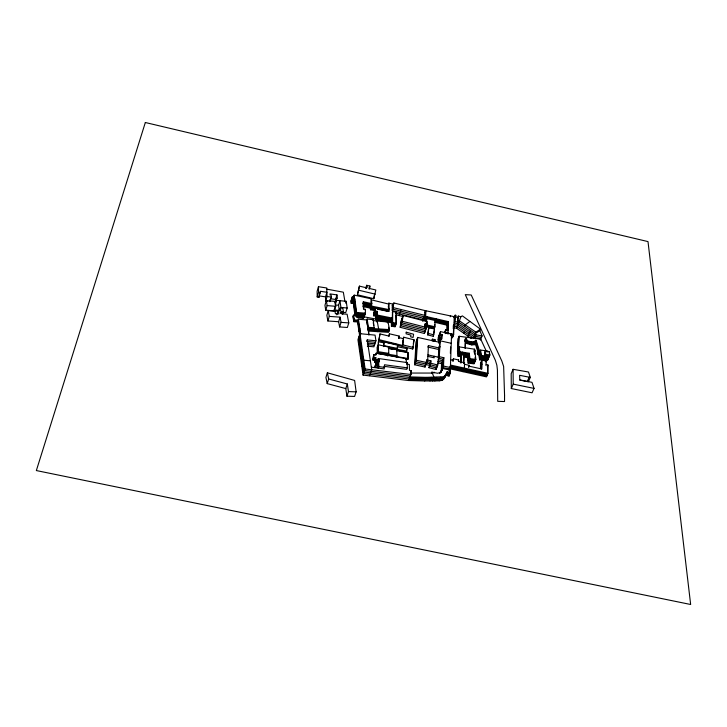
<?xml version="1.0" encoding="UTF-8"?>
<svg xmlns="http://www.w3.org/2000/svg" width="727" height="727" viewBox="0 0 727 727"><rect width="100%" height="100%" fill="white"/><g stroke="black" fill="none" stroke-linecap="round" stroke-linejoin="round"><path stroke-width="1.09" d="M392.344 312.419L392.653 311.51L396.124 312.21L396.36 323.233L395.106 326.841L391.408 326.187L391.408 320.652M391.726 317.545L391.717 325.278L395.415 325.941M392.035 317.744L392.026 324.378L395.733 325.042M392.344 317.944L392.335 323.47L396.042 324.133L395.861 315.318M391.408 326.187L392.653 322.57L392.653 311.51M447.687 330.794L447.696 323.415L425.05 318.199L425.195 312.546L425.849 310.756L454.221 316.681L453.684 334.365L452.312 337.937M448.023 329.913L448.032 322.524L425.377 317.299L425.522 311.656M425.849 310.756L425.704 316.399L448.368 321.625L448.023 334.138M447.005 330.467L447.023 325.196L448.368 321.625M447.35 330.631L447.359 324.306L435.01 321.361L436 318.68M485.918 365.499L486.318 361.083L481.965 360.119L480.511 363.664L480.456 367.608L481.91 364.063L481.965 360.119M486.854 373.905L486.836 375.986L449.64 367.762M487.644 365.89L487.572 374.214L450.34 365.972M449.295 368.662L486.463 376.868L487.944 373.324L488.008 364.999L486.29 364.618M377.168 362.837L374.959 362.455L374.914 360.438L372.96 360.083L373.923 354.549L376.132 354.849L376.168 353.177L406.266 358.738L406.311 362.7M373.305 356.366L373.269 359.174L375.223 359.529L375.268 361.537L377.477 361.928M373.614 355.458L373.578 358.266L375.532 358.62L375.577 360.628L377.795 361.01M372.96 360.083L373.923 354.549M388.636 347.061L378.104 344.725L377.177 347.461L377.24 353.413M481.492 368.898L481.601 361.01M481.91 364.063L481.847 368.998L469.197 366.199L469.215 365.317L464.498 364.282L464.535 362.746L458.573 361.428L458.619 359.965L453.421 358.811L452.721 360.601M384.001 341.899L383.638 346.57L384.001 341.899L397.724 344.662L396.978 350.232L406.593 352.077L407.02 348.66L397.369 346.743L397.724 344.662M480.792 368.698L480.874 362.782M481.138 368.798L481.238 361.892M468.86 366.217L468.842 367.09L469.197 366.199M375.65 315.882L373.851 315.872L375.359 311.338L377.159 311.347L375.65 315.882L375.759 319.571L390.753 322.597L392.307 318.081L392.753 304.095L388.845 303.141L388.273 307.139M399.159 336.065L398.814 338.509L399.159 336.065L389.408 333.802L388.909 336.237M390.753 322.597L390.808 320.425M391.735 317.717L391.689 319.889L376.668 316.854L376.55 313.164L374.75 313.155L374.859 309.975M458.246 316.072L457.574 322.088L458.246 316.072L460.854 316.763L462.363 315.854L480.429 329.14L479.838 330.621L475.285 333.666L459.001 322.424L454.984 321.479L455.093 316.881L458.21 317.699M481.483 337.419L475.367 336.31L474.695 335.147L458.428 323.915L454.411 322.97L455.093 316.881M363.963 314.873L363.891 317.726L365.381 313.173L365.472 309.375L363.863 309.166L363.355 301.76L371.824 303.613L370.334 308.148L362.946 306.54M364.236 314.918L364.191 316.818L356.593 316.209L357.766 312.555M364.827 313.101L364.781 315L356.021 314.291L354.24 300.696L352.068 300.56L351.732 298.697M427.44 316.763L426.131 320.343L424.404 319.989L424.523 315.463M424.813 315.7L424.722 319.089L426.458 319.453L426.304 321.525M464.498 364.282L464.399 368.116L462.972 371.679M465.026 348.124L465.253 339.255L466.152 339.382L466.87 341.572L472.405 343.099L475.013 342.935M465.353 348.342L465.598 338.364L466.498 338.491L467.225 340.681L466.171 343.344L471.696 344.88L474.304 344.707L475.467 340.3L476.149 340.409L479.402 350.505L478.43 350.505L477.357 353.168L477.848 354.594L478.757 354.512L480.556 350.069L487.781 350.996L487.408 351.886M375.359 311.338L375.468 308.157L388.99 311.501L388.845 303.141M406.92 351.168L397.296 349.323L397.687 345.843M460.473 362.673L460.645 356.593L462.399 352.132L469.242 353.24L469.942 358.684L468.152 363.137L474.059 363.845L475.858 359.392L474.586 349.196L459.228 346.888L457.483 351.35L458.083 356.239L460.645 356.593M460.8 362.791L460.991 355.703L458.428 355.349L457.828 350.459L458.419 338.046M461.127 362.918L461.345 354.812M373.851 315.872L373.96 312.692L375.468 308.157M453.066 359.701L453.012 361.31L453.421 358.811M463.544 363.346L463.79 356.094L467.824 356.803L468.506 362.246L474.422 362.955M463.862 363.491L464.144 355.203L458.782 354.458L458.174 349.569L458.764 337.164M449.295 368.507L449.213 370.552L450.386 367.553L451.576 334.093L440.489 331.612L438.236 337.582L438.117 340.163L439.871 340.554M449.877 367.008L449.804 369.052L442.934 367.58L443.279 359.211L438.708 358.193L439.799 340.036M450.367 353.367L450.595 346.933M452.648 337.046L452.73 334.947M453.266 328.795L453.394 325.651M453.693 325.805L453.339 335.256L451.213 334.811M443.861 357.711L441.553 363.691L441.207 372.07L443.515 366.081L443.861 357.711L439.281 356.693L440.371 338.537L441.943 338.891L442.125 334.584L440.371 334.184L440.489 331.612M441.416 339.309L441.562 336.074L439.808 335.683L439.926 333.102M441.78 370.57L442.134 362.2L437.563 361.192M442.361 369.08L442.707 360.71L438.136 359.692L439.281 356.693M438.926 348.578L439.008 346.679M439.172 343.062L439.235 341.536M438.799 336.092L438.681 338.673L440.435 339.064L442.125 334.584M439.362 334.602L439.244 337.183L440.998 337.573M457.483 351.35L458.074 338.936L459.11 336.265L480.765 339.191L486.599 351.804M459.11 336.265L458.528 348.678L459.137 353.567L468.533 355.021L469.224 360.465L475.14 361.174M392.235 309.229L392.444 305.004M451.249 343.289L440.271 340.836L439.699 342.335L417.707 337.428L416.071 341.935L414.663 364.772L425.031 367.053L427.685 360.047L428.439 345.579L439.444 348.024M434.401 327.559L434.564 324.378M434.846 324.542L434.682 327.723L426.004 325.678M426.758 326.832L434.346 328.613L435.337 320.471M425.64 364.663L425.74 362.873M430.893 360.81L429.012 367.68L430.711 363.182L430.893 360.81L426.858 359.865L426.722 362.555L416.326 360.256L417.707 337.428M425.031 367.053L425.131 365.263M367.38 346.216L373.896 346.834L375.95 340.754L375.068 335.129L359.956 333.675L357.957 339.773L363.073 375.096L408.719 380.53L410.937 374.487L411.164 370.625L409.483 370.388L409.346 364.472L407.165 364.172M474.304 344.707L474.758 342.072L475.44 342.19L478.684 352.277M474.758 342.072L474.658 343.816L472.05 343.989L466.525 342.462L465.798 340.272L464.898 340.145L465.598 338.364M416.616 340.436L415.217 363.264L425.595 365.554M417.162 338.936L415.771 361.764L426.149 364.054M426.404 323.742L426.785 318.553M374.26 311.783L374.151 314.973L375.95 314.982L376.059 318.671L391.071 321.697M374.559 310.874L374.45 314.064L376.25 314.073L376.368 317.763L391.38 320.798M375.159 309.066L375.05 312.247L376.859 312.256L376.968 315.945L391.998 318.98M429.584 366.19L429.757 363.809L426.558 363.055M430.148 364.69L430.329 362.31L426.295 361.374L426.858 359.865M438.254 357.748L438.881 349.523L440.017 346.525M422.778 321.352L423.059 318.544M395.67 313.11L423.323 319.853L423.596 317.045M424.586 314.991L424.404 316.863L392.816 309.148L393.362 304.486M423.323 319.853L424.95 315.364L425.404 310.683L393.87 302.977L392.326 307.494M389.408 333.802L389.127 336.11L379.976 333.929L378.822 340.563L412.754 349.015L412.972 346.815M413.309 343.526L414.072 339.827L403.721 337.219L403.185 338.718M412.754 349.015L414.072 339.827M402.349 346.388L403.721 337.219M402.703 343.099L402.949 340.908M433.301 336.328L434.519 329.049L428.975 327.632L428.421 329.122L427.74 334.911L433.301 336.328L434.519 329.049M423.868 318.362L392.298 310.656L393.87 302.977M392.407 309.729L392.844 305.994M403.103 315.463L402.295 321.27L426.64 327.495L427.34 321.67L403.103 315.463L401.004 321.488L400.186 327.295L424.441 333.493L427.249 324.342L425.213 323.815L424.613 326.977L425.213 323.815M427.74 334.911L428.975 327.632M424.441 333.493L424.677 331.548M425.231 330.049L424.995 331.994L400.713 325.796L401.531 319.989M425.895 327.586L425.54 330.494L401.24 324.297L402.049 318.481M426.794 323.17L426.095 328.995L401.767 322.788L402.576 316.981M369.189 289.137L369.934 286.065L366.681 285.284L366.944 287.31L366.326 287.774L359.429 286.12L357.43 294.798L373.823 298.697L374.214 295.562M373.823 298.697L375.823 289.991L369.625 288.51L369.198 287.192L369.77 287.319M357.43 294.798L359.429 286.12M437.599 363.618L437.191 366.553L430.011 364.654M428.885 367.644L436.046 369.552L437.763 365.054L438.708 358.193M436.046 369.552L436.318 367.589M436.891 366.09L436.618 368.053L429.448 366.154M378.822 340.563L379.976 333.929M325.705 301.078L325.523 296.861L326.896 292.272L326.786 287.992L318.471 286.711L317.126 291.309L317.217 296.952L319.044 297.234L320.38 291.282L326.896 292.272L327.077 296.489L325.705 301.078L327.804 301.378M317.217 296.952L318.571 292.363L318.471 286.711M319.562 294.035L320.107 292.199M334.193 309.975L334.338 310.892L335.747 306.312L334.938 301.378L326.341 300.651L324.96 305.24L325.741 310.184L337.573 311.165L337.428 310.247L334.193 309.975L335.311 306.312M325.741 310.184L327.132 305.594L326.341 300.651M334.983 302.968L336.383 298.388L337.437 298.497L336.946 294.889L330.013 293.899L330.058 294.998L331.194 295.162L331.285 297.098L329.894 301.678L329.813 299.742M343.453 311.756L342.753 308.112L340.345 307.939L340.818 310.429L338.264 310.247L338.964 313.937L335.411 313.682L334.929 311.147L328.24 310.665L326.85 315.264L327.886 320.98L338.637 321.725L339.618 326.95L347.342 327.477L348.796 322.897L347.106 314.2L341.517 313.81L341.09 311.592L343.453 311.756L342.599 314.509M327.886 320.98L329.286 316.39L328.24 310.665M335.792 301.269L335.547 299.469L336.946 294.889M336.383 298.388L336.646 300.351L335.247 304.922L338.564 305.258L339.336 310.865M460.854 316.763L456.71 328.359L471.314 338.464M338.564 305.258L339.972 300.687L340.908 307.412L340.054 310.156M336.846 314.827L338.264 310.247M339.491 310.683L340.345 307.939M340.527 313.419L341.09 311.592M338.637 321.725L340.063 317.145L329.286 316.39M345.643 303.132L346.216 301.305L336.646 300.351M339.618 326.95L341.054 322.361L340.063 317.145M346.216 301.305L347.17 308.03L345.734 312.601L342.617 312.292M327.368 372.797L325.914 377.422L327.205 383.602L345.798 388.591L346.933 396.188L354.585 396.442L356.13 391.853L354.631 380.439L327.368 372.797L328.668 378.985L327.205 383.602M353.913 296.043L354.149 297.988L354.44 297.07L352.304 296.87L350.868 301.423L351.205 303.295L353.377 303.423L354.821 298.87L352.65 298.733L351.205 303.295M353.34 297.87L354.203 295.135L371.37 298.842L371.824 303.613M364.491 315.909L353.44 315.173L352.859 316.999L353.922 321.688L357.511 321.979L359.656 335.638M354.821 298.87L356.612 312.465L355.439 316.118L353.667 302.514L351.495 302.387L351.159 300.515M353.922 321.688L354.503 319.862L353.44 315.173M365.808 288.001L366.681 285.284M365.935 288.365L366.517 286.547M366.444 288.483L367.026 286.665M363.355 301.76L363.064 302.668L371.524 304.522L371.161 300.705M357.511 321.979L358.393 319.253L366.844 319.953L367.144 319.044L373.251 319.68L374.187 328.649M369.052 288.783L369.934 286.065M365.172 310.284L365.472 309.375M362.619 318.49L363.209 316.672L376.168 319.08L376.895 321.961L377.195 321.061L388.027 321.997L389.508 329.613L388.572 332.33L368.235 331.058M358.974 331.267L359.865 328.54M371.37 298.842L371.07 299.76L388.545 304.04L388.663 311.447M375.777 310.811L370.488 309.757L371.679 306.131L371.17 300.814M345.798 388.591L347.315 383.992L328.668 378.985M367.489 330.085L368.389 327.35L367.144 319.044M373.923 313.155L375.432 308.621M368.453 330.712L368.616 334.774M346.933 396.188L348.46 391.589L347.315 383.992M372.951 320.589L373.251 319.68M375.95 340.754L367.244 339.927L366.735 341.454L375.432 342.272M375.759 319.571L377.277 315.036L377.159 311.347M361.801 366.317L363.845 360.21L370.388 360.81M363.073 375.096L365.127 368.989L359.956 333.675M377.713 331.648L378.631 328.931L377.195 321.061L373.905 320.698M388.936 308.621L388.018 311.329L377.431 309.211M383.692 342.799L378.403 341.79L378.185 351.677L377.567 353.495L408.201 358.511L407.883 359.42L405.766 359.056M378.149 346.561L378.458 345.652M392.135 305.903L392.753 304.095M375.541 355.003L376.168 353.177M369.625 375.677L371.706 369.58L367.244 339.927M374.914 360.438L375.85 357.702L373.887 357.357M387.718 322.897L388.027 321.997M392.189 310.293L392.498 309.384M374.959 362.455L375.85 357.702M374.732 367.135L377.358 359.511L379.031 359.683L379.149 361.264L377.04 367.371L375.341 367.144L375.259 365.617M375.341 367.144L377.44 361.028L377.358 359.511M377.776 360.029L378.304 358.502L407.22 362.582L407.338 367.844L406.784 369.361L383.992 366.299M378.503 361.219L379.031 359.683M395.806 313.11L396.124 312.21M378.304 358.502L378.912 366.617L378.385 368.144L371.352 367.162M396.124 314.846L399.041 315.545L401.131 309.529L424.95 315.364M388.318 347.515L388.627 346.606L388.763 353.367L387.818 356.094M407.338 367.844L384.528 364.772L384.201 368.925L378.385 368.144L378.095 364.327L376.386 364.091L376.304 362.564M400.186 327.295L402.295 321.27M388.327 348.169L396.778 349.723L396.46 350.623L408.02 352.586L408.201 358.511M396.279 357.466L396.924 355.648L396.778 349.723M406.693 349.56L407.02 348.66M408.02 352.586L407.883 359.42M405.939 359.638L406.266 358.738M424.859 312.183L425.404 310.683M406.666 364.1L407.22 362.582M424.404 319.989L425.704 316.399M411.164 370.625L410.382 376.004L364.618 370.525L359.456 335.202M414.663 364.772L416.326 360.256M428.439 345.579L427.876 347.079L438.881 349.523M431.811 340.645L432.365 339.155L434.955 339.591L435.055 341.327L432.456 340.881L432.365 339.155M434.401 341.081L434.955 339.591M438.117 340.163L440.371 334.184M438.672 343.026L440.371 338.537M408.719 380.53L424.695 380.975L426.058 377.368L443.688 376.759L446.242 374.041M450.231 316.781L450.567 315.891M444.733 332.284L445.751 329.604L448.359 330.058M445.751 329.604L445.569 333.629L445.415 330.503M431.593 373.069L431.938 372.169L437.654 373.251L439.971 372.578L442.589 368.48L450.331 370.143L450.422 372.469L449.013 376.05L445.715 375.414M439.317 355.776L438.744 357.275L427.949 354.876M453.884 317.572L454.221 316.681M424.695 380.975L430.002 380.966L431.375 377.368M433.819 373.105L434.164 372.197M454.411 322.97L454.984 321.479M432.61 380.966L433.992 377.368L431.938 372.169M451.004 335.592L451.576 334.093M430.002 380.966L434.9 380.957L436.282 377.368M439.971 372.578L439.626 373.478L441.053 371.542M441.398 370.643L440.707 372.442L442.243 369.38M434.9 380.957L439.235 380.839L440.626 377.249M439.235 380.839L442.298 380.348L443.688 376.759M442.298 380.348L443.752 378.958L445.151 375.368M464.653 326.323L465.235 324.833L469.942 321.425M443.752 378.958L447.114 371.824L450.422 372.469M463.935 333.366L464.517 331.885M449.631 371.933L450.331 370.143M458.083 356.239L459.837 351.777L459.228 346.888M444.842 377.631L447.114 371.824M466.171 343.344L465.453 341.154L466.498 338.491M458.264 360.856L458.619 359.965M468.088 336.237L470.424 330.303M465.198 352.522L463.435 356.984L467.47 357.693L468.152 363.137M463.399 358.011L464.108 356.23M469.497 344.398L470.551 341.735L475.367 342.044M470.396 344.525L471.45 341.863M480.429 329.14L475.876 332.175L473.513 338.11L457.283 326.877L453.275 325.941M464.18 363.645L464.535 362.746M471.696 344.88L472.759 342.217M479.838 330.621L482.083 335.938L480.883 338.9L474.776 337.791L475.958 334.829L475.285 333.666M467.47 357.693L469.242 353.24M472.586 344.662L473.641 341.999M475.467 340.3L475.113 341.19L475.794 341.299L478.72 350.387M478.002 352.159L475.085 343.071L476.149 340.409M474.222 350.096L474.586 349.196M468.497 367.108L469.215 365.317M474.249 352.904L474.767 349.969L474.604 352.022M480.411 340.082L480.765 339.191M477.848 354.594L478.929 351.932L478.43 350.505M477.712 352.277L478.212 353.704L479.111 353.622L480.002 358.993L487.235 359.901L486.872 360.792L479.638 359.874L481.447 355.439L480.556 350.069M485.272 351.268L485.809 354.422L483.619 359.756L487.69 360.274L489.889 354.94L489.344 351.786L485.272 351.268L484.546 353.049L485.082 356.203L489.153 356.721M489.344 351.786L489.525 355.83L485.445 355.312L484.909 352.159M485.954 361.973L486.318 361.083M487.281 366.772L488.008 364.999M530.31 377.395L528.493 372.015L513.08 369.298L511.181 373.705L511.308 388.545L532.073 392.789L534.045 388.4L531.991 382.347L519.796 379.903L519.587 375.305L530.31 377.395L528.356 381.784L519.796 380.121M511.308 388.545L513.226 384.129L513.08 369.298M527.248 381.575L529.192 377.177M445.896 374.941L443.343 377.658L440.271 378.149L409.719 377.813M445.542 375.841L442.997 378.558L439.926 379.049L409.383 378.722M445.197 376.731L442.643 379.458L439.581 379.939L409.047 379.621M478.929 351.932L479.829 351.85L480.729 357.221L484.864 357.739M410.273 373.051L432.292 373.06M479.048 351.395L478.075 351.395L478.566 352.813L479.475 352.74L480.365 358.102L484.5 358.629M477.357 353.168L478.33 353.168M410.046 376.913L426.058 377.368M348.46 391.589L356.13 391.853M368.389 327.35L374.487 327.741M366.844 319.953L368.089 328.259L389.508 329.613M367.789 329.177L389.199 330.521L388.563 327.25M368.534 330.149L388.881 331.43M341.054 322.361L348.796 322.897M356.612 312.465L365.381 313.173M365.081 314.082L356.312 313.382L354.531 299.788L352.359 299.651L352.022 297.779M356.303 317.117L362.809 317.635M327.132 305.594L335.747 306.312M354.503 319.862L358.102 320.162L360.256 333.811M365.127 368.989L410.937 374.487M367.889 344.698L374.405 345.316M367.308 343.08L374.923 343.798M340.908 307.412L347.17 308.03M469.942 358.684L475.858 359.392M474.776 362.064L468.86 361.355L468.179 355.912L464.144 355.203M409.274 379.021L363.582 373.578L358.456 338.255M483.982 358.874L488.053 359.383M409.828 377.513L364.1 372.051L358.956 336.728M485.809 354.422L489.889 354.94M481.447 355.439L485.591 355.966M485.227 356.848L481.083 356.33L480.193 350.959M484.709 357.093L488.789 357.611M484.346 357.984L488.426 358.502M378.912 366.617L384.737 367.399M378.622 362.791L376.913 362.564L376.831 361.037M464.553 341.036L465.453 341.154M473.868 350.977L474.958 351.132M377.44 361.028L379.149 361.264M459.837 351.777L462.399 352.132M330.603 298.761L335.547 299.469M327.077 296.489L331.285 297.098M318.571 292.363L320.398 292.636M325.523 296.861L319.026 295.871L319.044 297.234M378.185 351.677L388.763 353.367M396.924 355.648L377.876 352.586L377.795 345.643M474.404 342.962L475.085 343.071M375.886 359.72L378.104 360.101M392.653 322.57L396.36 323.233M475.958 334.829L482.083 335.938M326.814 289.155L343.326 292.181L344.889 301.178M446.769 372.724L450.068 373.369L449.977 371.034M446.414 373.614L449.713 374.269L449.659 372.706M446.069 374.514L449.368 375.159M371.679 306.131L388.627 309.52M388.327 310.429L371.379 307.039L371.179 304.913M375.314 308.793L371.079 307.939L370.879 305.822M375.014 309.693L370.788 308.848L370.452 305.34M377.277 315.036L392.307 318.081M383.956 345.661L397.614 348.424M388.89 347.633L397.296 349.323M389.627 348.751L392.78 349.387M513.226 384.129L534.045 388.4M445.915 332.73L453.684 334.365M450.867 335.701L452.994 336.156M443.515 366.081L450.386 367.553M362.773 303.586L371.224 305.431M363.536 304.722L370.934 306.34M363.236 305.631L370.634 307.248M450.713 359.82L453.366 360.41M450.685 365.081L487.944 373.324M437.908 362.891L441.553 363.691M449.986 366.871L487.199 375.096M427.876 356.357L434.173 357.811L434.164 356.257M458.155 320.598L459.573 320.934L475.876 332.175M453.848 324.46L457.856 325.396L474.104 336.628L474.776 337.791M453.712 327.659L456.71 328.359M427.421 325.042L435.019 326.823M425.995 364.554L429.194 365.308M434.673 322.261L447.023 325.196M358.874 290.255L375.314 294.171M393.325 307.639L401.131 309.529M399.041 315.545L403.358 316.599M379.13 339.654L402.667 345.489L403.412 338.7L399.132 337.61M402.885 344.889L413.299 347.506M424.941 326.078L426.976 326.596M428.285 333.42L433.855 334.838M430.711 363.182L437.763 365.054M467.225 340.681L470.551 341.735M356.884 315.3L357.539 317.708L363.482 318.335L363.209 316.672M353.149 316.091L354.213 320.78L357.811 321.07L360.129 335.81M352.304 296.87L352.65 298.733M351.441 299.606L351.786 301.478L353.958 301.605L355.73 315.209M478.757 354.512L479.638 359.874M358.393 319.253L360.719 333.993M373.26 322.606L373.723 325.623M369.08 334.911L368.089 328.259M366.708 321.897L367.171 325.014M353.377 303.423L355.012 315.981M474.349 351.114L474.731 354.167M475.113 357.23L475.494 360.283L469.578 359.574L468.888 354.131L459.482 352.668L458.873 347.779M354.203 295.135L354.44 297.07M370.288 307.63L370.488 309.757M377.713 367.762L377.567 365.845L375.859 365.617L375.777 364.091M363.137 303.732L363.5 309.02M445.078 331.394L445.178 333.475M448.932 373.723L449.013 376.05M378.403 341.79L378.449 344.689M377.486 346.552L377.567 353.495M504.556 395.288L504.529 401.549L497.713 401.322L497.432 370.107L496.85 365.181L495.351 360.283L465.28 294.644L471.214 294.98L501.839 361.019L503.638 366.499L504.556 395.288M406.22 332.194L406.093 333.802L410.928 335.12L410.646 336.846L413.072 337.464L413.581 334.229L406.22 332.194M145.336 122.509L36.35 470.56L690.65 604.491L648.002 241.591L145.336 122.509M455.665 315.209L454.52 315.4L455.084 316.245L456.229 316.054L455.665 315.209"/></g></svg>
